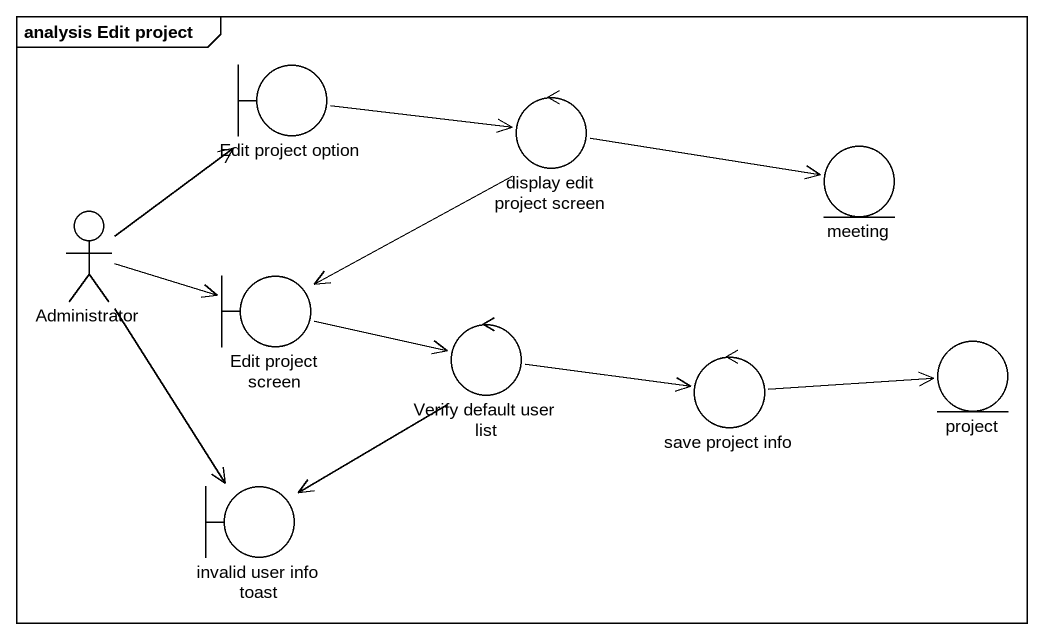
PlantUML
@startuml
mainframe analysis Edit project
boundary "Edit project option" as Edit_project_option
control "display edit project screen" as display_edit_project_screen
entity meeting
actor Administrator
boundary "Edit project screen" as Edit_project_screen
control "Verify default user list" as Verify_default_user_list
control "save project info" as save_project_info
entity project
boundary "invalid user info toast" as invalid_user_info_toast
Edit_project_option -right-> display_edit_project_screen
display_edit_project_screen -right-> meeting
display_edit_project_screen --> Edit_project_screen
Administrator -up-> Edit_project_option
Administrator -right-> Edit_project_screen
Administrator --> invalid_user_info_toast
Edit_project_screen -right-> Verify_default_user_list
Verify_default_user_list -right-> save_project_info
Verify_default_user_list --> invalid_user_info_toast
save_project_info -right-> project
@enduml
